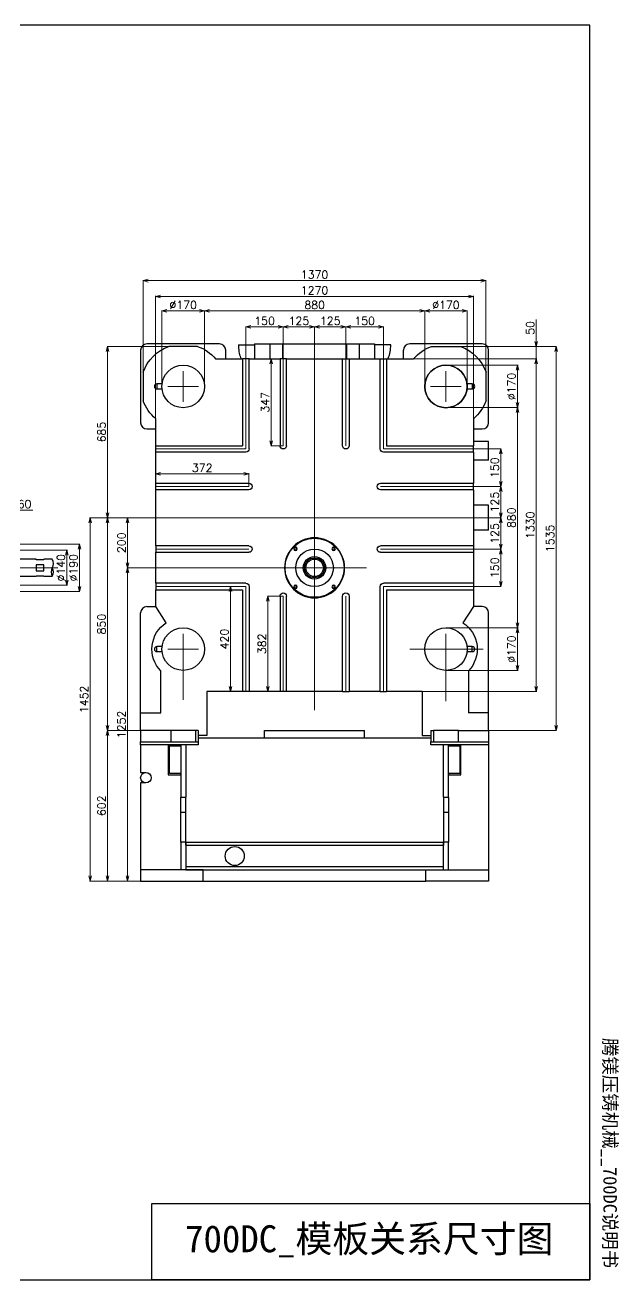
# Model space of a CAD drawing. Header units: millimetres. Extents: x 5879 to 7654, y 1659 to 2913.
# Drawn here: x 7061 to 7654, y 1659 to 2913 of the extents above; entities that cross this region are included whole.
import ezdxf
from ezdxf.lldxf.tags import DXFTag

# ---------------------------------------------------------------- set-up
doc = ezdxf.new("R2010")
doc.units = ezdxf.units.MM
doc.header["$MEASUREMENT"] = 0
doc.layers.add('cen', color=1, linetype='CENTER')
doc.layers.add('dim', color=3, linetype='Continuous')
doc.styles.add('mds', font='romand.shx', dxfattribs={"bigfont": 'chineset.shx'})
tags = doc.linetypes.add('CENTER', pattern=[2, 1.25, -0.25, 0.25, -0.25]).pattern_tags.tags
tags[10:11] = [DXFTag(74, 4), DXFTag(75, 0), DXFTag(340, '0'), DXFTag(46, 0.0), DXFTag(50, 0.0), DXFTag(44, 0.0), DXFTag(45, 0.0)]
tags[8:9] = [DXFTag(74, 4), DXFTag(75, 0), DXFTag(340, '0'), DXFTag(46, 0.0), DXFTag(50, 0.0), DXFTag(44, 0.0), DXFTag(45, 0.0)]
tags[6:7] = [DXFTag(74, 4), DXFTag(75, 0), DXFTag(340, '0'), DXFTag(46, 0.0), DXFTag(50, 0.0), DXFTag(44, 0.0), DXFTag(45, 0.0)]
tags[4:5] = [DXFTag(74, 4), DXFTag(75, 0), DXFTag(340, '0'), DXFTag(46, 0.0), DXFTag(50, 0.0), DXFTag(44, 0.0), DXFTag(45, 0.0)]
doc.dimstyles.new('MDS4-0000', dxfattribs={"dimtxt": 8, "dimasz": 5, "dimexe": 0.5, "dimexo": 0, "dimgap": 2, "dimtad": 1, "dimdec": 1, "dimlfac": 4, "dimzin": 9, "dimdsep": 46, "dimtxsty": 'mds', "dimblk": 'OPEN30', "dimcen": 0, "dimclrd": 3, "dimclre": 3, "dimclrt": 3, "dimazin": 2, "dimtfac": 0.75, "dimtdec": 1, "dimtmove": 0, "dimatfit": 3, "dimldrblk": 'OPEN30', "dimfxl": 1, "dimtolj": 1, "dimtzin": 0, "dimlwd": 9, "dimlwe": 9, "dimarcsym": 0})

# ---------------------------------------------------------------- blocks, each defined once
blk = doc.blocks.new('_Open30')
at = {"color": 0, "linetype": 'ByBlock', "lineweight": -2}
for p, q in [((-1, 0.27), (0, 0)), ((0, 0), (-1, -0.27)), ((0, 0), (-1, 0))]:
    blk.add_line(p, q, dxfattribs=at)
blk = doc.blocks.new('*D95')
at = {"layer": 'Defpoints', "color": 0}
for p in [(7281.5, 2352), (7266.2, 2247), (7278.3, 2247)]:
    blk.add_point(p, dxfattribs=at)
at = {"layer": 'dim', "color": 3, "lineweight": 9}
for p, q in [((7281.5, 2352), (7265.7, 2352)), ((7266.2, 2347), (7266.2, 2252)), ((7278.3, 2247), (7265.7, 2247))]:
    blk.add_line(p, q, dxfattribs=at)
at = {"layer": 'dim', "color": 3, "lineweight": 9, "xscale": 5, "yscale": 5, "zscale": 5}
for p, rotation in [((7266.2, 2352), 90), ((7266.2, 2247), 270)]:
    blk.add_blockref('_Open30', p, dxfattribs=dict(at, rotation=rotation))
at = {"layer": 'dim', "color": 3, "insert": (7260.2, 2299.5), "char_height": 8, "attachment_point": 5, "rotation": 90, "style": 'mds'}
blk.add_mtext('\\A1;420', dxfattribs=at)
blk = doc.blocks.new('*D94')
at = {"layer": 'Defpoints', "color": 0}
for p in [(7319, 2342.5), (7303.7, 2247), (7319, 2247)]:
    blk.add_point(p, dxfattribs=at)
at = {"layer": 'dim', "color": 3, "lineweight": 9}
for p, q in [((7319, 2342.5), (7303.2, 2342.5)), ((7303.7, 2337.5), (7303.7, 2252)), ((7319, 2247), (7303.2, 2247))]:
    blk.add_line(p, q, dxfattribs=at)
at = {"layer": 'dim', "color": 3, "lineweight": 9, "xscale": 5, "yscale": 5, "zscale": 5}
for p, rotation in [((7303.7, 2342.5), 90), ((7303.7, 2247), 270)]:
    blk.add_blockref('_Open30', p, dxfattribs=dict(at, rotation=rotation))
at = {"layer": 'dim', "color": 3, "insert": (7297.7, 2294.8), "char_height": 8, "attachment_point": 5, "rotation": 90, "style": 'mds'}
blk.add_mtext('\\A1;382', dxfattribs=at)
blk = doc.blocks.new('*D93')
at = {"layer": 'Defpoints', "color": 0}
for p in [(7284.5, 2464.7), (7191.5, 2452), (7284.5, 2452)]:
    blk.add_point(p, dxfattribs=at)
at = {"layer": 'dim', "color": 3, "lineweight": 9}
for p, q in [((7191.5, 2452), (7191.5, 2465.2)), ((7196.5, 2464.7), (7279.5, 2464.7)), ((7284.5, 2452), (7284.5, 2465.2))]:
    blk.add_line(p, q, dxfattribs=at)
at = {"layer": 'dim', "color": 3, "lineweight": 9, "xscale": 5, "yscale": 5, "zscale": 5, "rotation": 180}
blk.add_blockref('_Open30', (7191.5, 2464.7), dxfattribs=at)
at = {"layer": 'dim', "color": 3, "lineweight": 9, "xscale": 5, "yscale": 5, "zscale": 5}
blk.add_blockref('_Open30', (7284.5, 2464.7), dxfattribs=at)
at = {"layer": 'dim', "color": 3, "insert": (7238, 2470.7), "char_height": 8, "attachment_point": 5, "style": 'mds'}
blk.add_mtext('\\A1;372', dxfattribs=at)
blk = doc.blocks.new('*D92')
at = {"layer": 'Defpoints', "color": 0}
for p in [(7315.8, 2579.5), (7306.9, 2492.8), (7319, 2492.8)]:
    blk.add_point(p, dxfattribs=at)
at = {"layer": 'dim', "color": 3, "lineweight": 9}
for p, q in [((7315.8, 2579.5), (7306.4, 2579.5)), ((7306.9, 2574.5), (7306.9, 2497.8)), ((7319, 2492.8), (7306.4, 2492.8))]:
    blk.add_line(p, q, dxfattribs=at)
at = {"layer": 'dim', "color": 3, "lineweight": 9, "xscale": 5, "yscale": 5, "zscale": 5}
for p, rotation in [((7306.9, 2579.5), 90), ((7306.9, 2492.8), 270)]:
    blk.add_blockref('_Open30', p, dxfattribs=dict(at, rotation=rotation))
at = {"layer": 'dim', "color": 3, "insert": (7300.9, 2536.1), "char_height": 8, "attachment_point": 5, "rotation": 90, "style": 'mds'}
blk.add_mtext('\\A1;347', dxfattribs=at)
blk = doc.blocks.new('*D91')
at = {"layer": 'Defpoints', "color": 0}
for p in [(7178, 2420.8), (7126, 2057.8), (7176.5, 2057.8)]:
    blk.add_point(p, dxfattribs=at)
at = {"layer": 'dim', "color": 3, "lineweight": 9}
for p, q in [((7178, 2420.8), (7125.5, 2420.8)), ((7126, 2415.8), (7126, 2062.8)), ((7176.5, 2057.8), (7125.5, 2057.8))]:
    blk.add_line(p, q, dxfattribs=at)
at = {"layer": 'dim', "color": 3, "lineweight": 9, "xscale": 5, "yscale": 5, "zscale": 5}
for p, rotation in [((7126, 2420.8), 90), ((7126, 2057.8), 270)]:
    blk.add_blockref('_Open30', p, dxfattribs=dict(at, rotation=rotation))
at = {"layer": 'dim', "color": 3, "insert": (7120, 2239.3), "char_height": 8, "attachment_point": 5, "rotation": 90, "style": 'mds'}
blk.add_mtext('\\A1;1452', dxfattribs=at)
blk = doc.blocks.new('*D90')
at = {"layer": 'Defpoints', "color": 0}
for p in [(7176.5, 2208.3), (7143.5, 2057.8), (7176.5, 2057.8)]:
    blk.add_point(p, dxfattribs=at)
at = {"layer": 'dim', "color": 3, "lineweight": 9}
for p, q in [((7176.5, 2208.3), (7143, 2208.3)), ((7143.5, 2203.3), (7143.5, 2062.8)), ((7176.5, 2057.8), (7143, 2057.8))]:
    blk.add_line(p, q, dxfattribs=at)
at = {"layer": 'dim', "color": 3, "lineweight": 9, "xscale": 5, "yscale": 5, "zscale": 5}
for p, rotation in [((7143.5, 2208.3), 90), ((7143.5, 2057.8), 270)]:
    blk.add_blockref('_Open30', p, dxfattribs=dict(at, rotation=rotation))
at = {"layer": 'dim', "color": 3, "insert": (7137.5, 2133), "char_height": 8, "attachment_point": 5, "rotation": 90, "style": 'mds'}
blk.add_mtext('\\A1;602', dxfattribs=at)
blk = doc.blocks.new('*D89')
at = {"layer": 'Defpoints', "color": 0}
for p in [(7178, 2420.8), (7143.5, 2208.3), (7176.5, 2208.3)]:
    blk.add_point(p, dxfattribs=at)
at = {"layer": 'dim', "color": 3, "lineweight": 9}
for p, q in [((7178, 2420.8), (7143, 2420.8)), ((7143.5, 2415.8), (7143.5, 2213.3)), ((7176.5, 2208.3), (7143, 2208.3))]:
    blk.add_line(p, q, dxfattribs=at)
at = {"layer": 'dim', "color": 3, "lineweight": 9, "xscale": 5, "yscale": 5, "zscale": 5}
for p, rotation in [((7143.5, 2420.8), 90), ((7143.5, 2208.3), 270)]:
    blk.add_blockref('_Open30', p, dxfattribs=dict(at, rotation=rotation))
at = {"layer": 'dim', "color": 3, "insert": (7137.5, 2314.5), "char_height": 8, "attachment_point": 5, "rotation": 90, "style": 'mds'}
blk.add_mtext('\\A1;850', dxfattribs=at)
blk = doc.blocks.new('*D88')
at = {"layer": 'Defpoints', "color": 0}
for p in [(7143.5, 2592), (7204.7, 2592), (7178, 2420.8)]:
    blk.add_point(p, dxfattribs=at)
at = {"layer": 'dim', "color": 3, "lineweight": 9}
for p, q in [((7204.7, 2592), (7143, 2592)), ((7143.5, 2425.8), (7143.5, 2587)), ((7178, 2420.8), (7143, 2420.8))]:
    blk.add_line(p, q, dxfattribs=at)
at = {"layer": 'dim', "color": 3, "lineweight": 9, "xscale": 5, "yscale": 5, "zscale": 5}
for p, rotation in [((7143.5, 2592), 90), ((7143.5, 2420.8), 270)]:
    blk.add_blockref('_Open30', p, dxfattribs=dict(at, rotation=rotation))
at = {"layer": 'dim', "color": 3, "insert": (7137.5, 2506.4), "char_height": 8, "attachment_point": 5, "rotation": 90, "style": 'mds'}
blk.add_mtext('\\A1;685', dxfattribs=at)
blk = doc.blocks.new('*D87')
at = {"layer": 'Defpoints', "color": 0}
for p in [(7298.3, 2370.8), (7163.4, 2057.8), (7176.5, 2057.8)]:
    blk.add_point(p, dxfattribs=at)
at = {"layer": 'dim', "color": 3, "lineweight": 9}
for p, q in [((7298.3, 2370.8), (7162.9, 2370.8)), ((7163.4, 2365.8), (7163.4, 2062.8)), ((7176.5, 2057.8), (7162.9, 2057.8))]:
    blk.add_line(p, q, dxfattribs=at)
at = {"layer": 'dim', "color": 3, "lineweight": 9, "xscale": 5, "yscale": 5, "zscale": 5}
for p, rotation in [((7163.4, 2370.8), 90), ((7163.4, 2057.8), 270)]:
    blk.add_blockref('_Open30', p, dxfattribs=dict(at, rotation=rotation))
at = {"layer": 'dim', "color": 3, "insert": (7157.4, 2214.3), "char_height": 8, "attachment_point": 5, "rotation": 90, "style": 'mds'}
blk.add_mtext('\\A1;1252', dxfattribs=at)
blk = doc.blocks.new('*D86')
at = {"layer": 'Defpoints', "color": 0}
for p in [(7178, 2420.8), (7163.4, 2370.8), (7298.3, 2370.8)]:
    blk.add_point(p, dxfattribs=at)
at = {"layer": 'dim', "color": 3, "lineweight": 9}
for p, q in [((7178, 2420.8), (7162.9, 2420.8)), ((7163.4, 2415.8), (7163.4, 2375.8)), ((7298.3, 2370.8), (7162.9, 2370.8))]:
    blk.add_line(p, q, dxfattribs=at)
at = {"layer": 'dim', "color": 3, "lineweight": 9, "xscale": 5, "yscale": 5, "zscale": 5}
for p, rotation in [((7163.4, 2420.8), 90), ((7163.4, 2370.8), 270)]:
    blk.add_blockref('_Open30', p, dxfattribs=dict(at, rotation=rotation))
at = {"layer": 'dim', "color": 3, "insert": (7157.4, 2395.8), "char_height": 8, "attachment_point": 5, "rotation": 90, "style": 'mds'}
blk.add_mtext('\\A1;200', dxfattribs=at)
blk = doc.blocks.new('*D85')
at = {"layer": 'Defpoints', "color": 0}
for p in [(7495.9, 2592), (7571.7, 2592), (7449.1, 2579.5)]:
    blk.add_point(p, dxfattribs=at)
at = {"layer": 'dim', "color": 3, "lineweight": 9}
for p, q in [((7571.7, 2597), (7571.7, 2619)), ((7495.9, 2592), (7572.2, 2592)), ((7571.7, 2579.5), (7571.7, 2592)), ((7449.1, 2579.5), (7572.2, 2579.5)), ((7571.7, 2574.5), (7571.7, 2569.5))]:
    blk.add_line(p, q, dxfattribs=at)
at = {"layer": 'dim', "color": 3, "lineweight": 9, "xscale": 5, "yscale": 5, "zscale": 5}
for p, rotation in [((7571.7, 2592), 270), ((7571.7, 2579.5), 90)]:
    blk.add_blockref('_Open30', p, dxfattribs=dict(at, rotation=rotation))
at = {"layer": 'dim', "color": 3, "insert": (7565.7, 2610.5), "char_height": 8, "attachment_point": 5, "rotation": 90, "style": 'mds'}
blk.add_mtext('\\A1;50', dxfattribs=at)
blk = doc.blocks.new('*D84')
at = {"layer": 'Defpoints', "color": 0}
for p in [(7495.9, 2592), (7524, 2208.3), (7591.5, 2208.3)]:
    blk.add_point(p, dxfattribs=at)
at = {"layer": 'dim', "color": 3, "lineweight": 9}
for p, q in [((7495.9, 2592), (7592, 2592)), ((7591.5, 2587), (7591.5, 2213.3)), ((7524, 2208.3), (7592, 2208.3))]:
    blk.add_line(p, q, dxfattribs=at)
at = {"layer": 'dim', "color": 3, "lineweight": 9, "xscale": 5, "yscale": 5, "zscale": 5}
for p, rotation in [((7591.5, 2592), 90), ((7591.5, 2208.3), 270)]:
    blk.add_blockref('_Open30', p, dxfattribs=dict(at, rotation=rotation))
at = {"layer": 'dim', "color": 3, "insert": (7585.5, 2400.1), "char_height": 8, "attachment_point": 5, "rotation": 90, "style": 'mds'}
blk.add_mtext('\\A1;1535', dxfattribs=at)
blk = doc.blocks.new('*D83')
at = {"layer": 'Defpoints', "color": 0}
for p in [(7449.1, 2579.5), (7457.8, 2247), (7571.7, 2247)]:
    blk.add_point(p, dxfattribs=at)
at = {"layer": 'dim', "color": 3, "lineweight": 9}
for p, q in [((7449.1, 2579.5), (7572.2, 2579.5)), ((7571.7, 2574.5), (7571.7, 2252)), ((7457.8, 2247), (7572.2, 2247))]:
    blk.add_line(p, q, dxfattribs=at)
at = {"layer": 'dim', "color": 3, "lineweight": 9, "xscale": 5, "yscale": 5, "zscale": 5}
for p, rotation in [((7571.7, 2579.5), 90), ((7571.7, 2247), 270)]:
    blk.add_blockref('_Open30', p, dxfattribs=dict(at, rotation=rotation))
at = {"layer": 'dim', "color": 3, "insert": (7565.7, 2413.3), "char_height": 8, "attachment_point": 5, "rotation": 90, "style": 'mds'}
blk.add_mtext('\\A1;1330', dxfattribs=at)
blk = doc.blocks.new('*D81')
at = {"layer": 'Defpoints', "color": 0}
for p in [(7522.5, 2420.8), (7509, 2389.5), (7536.3, 2389.5)]:
    blk.add_point(p, dxfattribs=at)
at = {"layer": 'dim', "color": 3, "lineweight": 9}
for p, q in [((7522.5, 2420.8), (7536.8, 2420.8)), ((7536.3, 2415.8), (7536.3, 2394.5)), ((7509, 2389.5), (7536.8, 2389.5))]:
    blk.add_line(p, q, dxfattribs=at)
at = {"layer": 'dim', "color": 3, "lineweight": 9, "xscale": 5, "yscale": 5, "zscale": 5}
for p, rotation in [((7536.3, 2420.8), 90), ((7536.3, 2389.5), 270)]:
    blk.add_blockref('_Open30', p, dxfattribs=dict(at, rotation=rotation))
at = {"layer": 'dim', "color": 3, "insert": (7530.3, 2405.1), "char_height": 8, "attachment_point": 5, "rotation": 90, "style": 'mds'}
blk.add_mtext('\\A1;125', dxfattribs=at)
blk = doc.blocks.new('*D82')
at = {"layer": 'Defpoints', "color": 0}
for p in [(7509, 2389.5), (7509, 2352), (7536.3, 2352)]:
    blk.add_point(p, dxfattribs=at)
at = {"layer": 'dim', "color": 3, "lineweight": 9}
for p, q in [((7509, 2389.5), (7536.8, 2389.5)), ((7536.3, 2384.5), (7536.3, 2357)), ((7509, 2352), (7536.8, 2352))]:
    blk.add_line(p, q, dxfattribs=at)
at = {"layer": 'dim', "color": 3, "lineweight": 9, "xscale": 5, "yscale": 5, "zscale": 5}
for p, rotation in [((7536.3, 2389.5), 90), ((7536.3, 2352), 270)]:
    blk.add_blockref('_Open30', p, dxfattribs=dict(at, rotation=rotation))
at = {"layer": 'dim', "color": 3, "insert": (7530.3, 2370.8), "char_height": 8, "attachment_point": 5, "rotation": 90, "style": 'mds'}
blk.add_mtext('\\A1;150', dxfattribs=at)
blk = doc.blocks.new('*D80')
at = {"layer": 'Defpoints', "color": 0}
for p in [(7481.5, 2573.3), (7553, 2573.3), (7481.5, 2530.8)]:
    blk.add_point(p, dxfattribs=at)
at = {"layer": 'dim', "color": 3, "lineweight": 9}
for p, q in [((7481.5, 2573.3), (7553.5, 2573.3)), ((7553, 2535.8), (7553, 2568.3)), ((7481.5, 2530.8), (7553.5, 2530.8))]:
    blk.add_line(p, q, dxfattribs=at)
at = {"layer": 'dim', "color": 3, "lineweight": 9, "xscale": 5, "yscale": 5, "zscale": 5}
for p, rotation in [((7553, 2573.3), 90), ((7553, 2530.8), 270)]:
    blk.add_blockref('_Open30', p, dxfattribs=dict(at, rotation=rotation))
at = {"layer": 'dim', "color": 3, "insert": (7547, 2552), "char_height": 8, "attachment_point": 5, "rotation": 90, "style": 'mds'}
blk.add_mtext('\\A1;%%c170', dxfattribs=at)
blk = doc.blocks.new('*D79')
at = {"layer": 'Defpoints', "color": 0}
for p in [(7481.5, 2310.8), (7481.5, 2268.3), (7553, 2268.3)]:
    blk.add_point(p, dxfattribs=at)
at = {"layer": 'dim', "color": 3, "lineweight": 9}
for p, q in [((7481.5, 2310.8), (7553.5, 2310.8)), ((7553, 2305.8), (7553, 2273.3)), ((7481.5, 2268.3), (7553.5, 2268.3))]:
    blk.add_line(p, q, dxfattribs=at)
at = {"layer": 'dim', "color": 3, "lineweight": 9, "xscale": 5, "yscale": 5, "zscale": 5}
for p, rotation in [((7553, 2310.8), 90), ((7553, 2268.3), 270)]:
    blk.add_blockref('_Open30', p, dxfattribs=dict(at, rotation=rotation))
at = {"layer": 'dim', "color": 3, "insert": (7547, 2289.5), "char_height": 8, "attachment_point": 5, "rotation": 90, "style": 'mds'}
blk.add_mtext('\\A1;%%c170', dxfattribs=at)
blk = doc.blocks.new('*D78')
at = {"layer": 'Defpoints', "color": 0}
for p in [(7481.5, 2530.8), (7481.5, 2310.8), (7553, 2310.8)]:
    blk.add_point(p, dxfattribs=at)
at = {"layer": 'dim', "color": 3, "lineweight": 9}
for p, q in [((7481.5, 2530.8), (7553.5, 2530.8)), ((7553, 2525.8), (7553, 2315.8)), ((7481.5, 2310.8), (7553.5, 2310.8))]:
    blk.add_line(p, q, dxfattribs=at)
at = {"layer": 'dim', "color": 3, "lineweight": 9, "xscale": 5, "yscale": 5, "zscale": 5}
for p, rotation in [((7553, 2530.8), 90), ((7553, 2310.8), 270)]:
    blk.add_blockref('_Open30', p, dxfattribs=dict(at, rotation=rotation))
at = {"layer": 'dim', "color": 3, "insert": (7547, 2420.8), "char_height": 8, "attachment_point": 5, "rotation": 90, "style": 'mds'}
blk.add_mtext('\\A1;880', dxfattribs=at)
blk = doc.blocks.new('*D77')
at = {"layer": 'Defpoints', "color": 0}
for p in [(7509, 2489.5), (7536.3, 2489.5), (7509, 2452)]:
    blk.add_point(p, dxfattribs=at)
at = {"layer": 'dim', "color": 3, "lineweight": 9}
for p, q in [((7509, 2489.5), (7536.8, 2489.5)), ((7536.3, 2457), (7536.3, 2484.5)), ((7509, 2452), (7536.8, 2452))]:
    blk.add_line(p, q, dxfattribs=at)
at = {"layer": 'dim', "color": 3, "lineweight": 9, "xscale": 5, "yscale": 5, "zscale": 5}
for p, rotation in [((7536.3, 2489.5), 90), ((7536.3, 2452), 270)]:
    blk.add_blockref('_Open30', p, dxfattribs=dict(at, rotation=rotation))
at = {"layer": 'dim', "color": 3, "insert": (7530.3, 2470.8), "char_height": 8, "attachment_point": 5, "rotation": 90, "style": 'mds'}
blk.add_mtext('\\A1;150', dxfattribs=at)
blk = doc.blocks.new('*D76')
at = {"layer": 'Defpoints', "color": 0}
for p in [(7509, 2452), (7536.3, 2452), (7522.5, 2420.8)]:
    blk.add_point(p, dxfattribs=at)
at = {"layer": 'dim', "color": 3, "lineweight": 9}
for p, q in [((7509, 2452), (7536.8, 2452)), ((7536.3, 2425.8), (7536.3, 2447)), ((7522.5, 2420.8), (7536.8, 2420.8))]:
    blk.add_line(p, q, dxfattribs=at)
at = {"layer": 'dim', "color": 3, "lineweight": 9, "xscale": 5, "yscale": 5, "zscale": 5}
for p, rotation in [((7536.3, 2452), 90), ((7536.3, 2420.8), 270)]:
    blk.add_blockref('_Open30', p, dxfattribs=dict(at, rotation=rotation))
at = {"layer": 'dim', "color": 3, "insert": (7530.3, 2436.4), "char_height": 8, "attachment_point": 5, "rotation": 90, "style": 'mds'}
blk.add_mtext('\\A1;125', dxfattribs=at)
blk = doc.blocks.new('*D75')
at = {"layer": 'Defpoints', "color": 0}
for p in [(7179, 2657.7), (7179, 2566.4), (7521.5, 2566.4)]:
    blk.add_point(p, dxfattribs=at)
at = {"layer": 'dim', "color": 3, "lineweight": 9}
for p, q in [((7179, 2566.4), (7179, 2658.2)), ((7516.5, 2657.7), (7184, 2657.7)), ((7521.5, 2566.4), (7521.5, 2658.2))]:
    blk.add_line(p, q, dxfattribs=at)
at = {"layer": 'dim', "color": 3, "lineweight": 9, "xscale": 5, "yscale": 5, "zscale": 5, "rotation": 180}
blk.add_blockref('_Open30', (7179, 2657.7), dxfattribs=at)
at = {"layer": 'dim', "color": 3, "lineweight": 9, "xscale": 5, "yscale": 5, "zscale": 5}
blk.add_blockref('_Open30', (7521.5, 2657.7), dxfattribs=at)
at = {"layer": 'dim', "color": 3, "insert": (7350.3, 2663.7), "char_height": 8, "attachment_point": 5, "style": 'mds'}
blk.add_mtext('\\A1;1370', dxfattribs=at)
blk = doc.blocks.new('*D74')
at = {"layer": 'Defpoints', "color": 0}
for p in [(7509, 2642), (7191.5, 2519.6), (7509, 2519.6)]:
    blk.add_point(p, dxfattribs=at)
at = {"layer": 'dim', "color": 3, "lineweight": 9}
for p, q in [((7191.5, 2519.6), (7191.5, 2642.5)), ((7196.5, 2642), (7504, 2642)), ((7509, 2519.6), (7509, 2642.5))]:
    blk.add_line(p, q, dxfattribs=at)
at = {"layer": 'dim', "color": 3, "lineweight": 9, "xscale": 5, "yscale": 5, "zscale": 5, "rotation": 180}
blk.add_blockref('_Open30', (7191.5, 2642), dxfattribs=at)
at = {"layer": 'dim', "color": 3, "lineweight": 9, "xscale": 5, "yscale": 5, "zscale": 5}
blk.add_blockref('_Open30', (7509, 2642), dxfattribs=at)
at = {"layer": 'dim', "color": 3, "insert": (7350.3, 2648), "char_height": 8, "attachment_point": 5, "style": 'mds'}
blk.add_mtext('\\A1;1270', dxfattribs=at)
blk = doc.blocks.new('*D73')
at = {"layer": 'Defpoints', "color": 0}
for p in [(7197.8, 2627.4), (7197.8, 2552), (7240.3, 2552)]:
    blk.add_point(p, dxfattribs=at)
at = {"layer": 'dim', "color": 3, "lineweight": 9}
for p, q in [((7197.8, 2552), (7197.8, 2627.9)), ((7235.3, 2627.4), (7202.8, 2627.4)), ((7240.3, 2552), (7240.3, 2627.9))]:
    blk.add_line(p, q, dxfattribs=at)
at = {"layer": 'dim', "color": 3, "lineweight": 9, "xscale": 5, "yscale": 5, "zscale": 5, "rotation": 180}
blk.add_blockref('_Open30', (7197.8, 2627.4), dxfattribs=at)
at = {"layer": 'dim', "color": 3, "lineweight": 9, "xscale": 5, "yscale": 5, "zscale": 5}
blk.add_blockref('_Open30', (7240.3, 2627.4), dxfattribs=at)
at = {"layer": 'dim', "color": 3, "insert": (7219, 2633.4), "char_height": 8, "attachment_point": 5, "style": 'mds'}
blk.add_mtext('\\A1;%%c170', dxfattribs=at)
blk = doc.blocks.new('*D72')
at = {"layer": 'Defpoints', "color": 0}
for p in [(7502.8, 2627.4), (7460.3, 2552), (7502.8, 2552)]:
    blk.add_point(p, dxfattribs=at)
at = {"layer": 'dim', "color": 3, "lineweight": 9}
for p, q in [((7460.3, 2552), (7460.3, 2627.9)), ((7465.3, 2627.4), (7497.8, 2627.4)), ((7502.8, 2552), (7502.8, 2627.9))]:
    blk.add_line(p, q, dxfattribs=at)
at = {"layer": 'dim', "color": 3, "lineweight": 9, "xscale": 5, "yscale": 5, "zscale": 5, "rotation": 180}
blk.add_blockref('_Open30', (7460.3, 2627.4), dxfattribs=at)
at = {"layer": 'dim', "color": 3, "lineweight": 9, "xscale": 5, "yscale": 5, "zscale": 5}
blk.add_blockref('_Open30', (7502.8, 2627.4), dxfattribs=at)
at = {"layer": 'dim', "color": 3, "insert": (7481.5, 2633.4), "char_height": 8, "attachment_point": 5, "style": 'mds'}
blk.add_mtext('\\A1;%%c170', dxfattribs=at)
blk = doc.blocks.new('*D71')
at = {"layer": 'Defpoints', "color": 0}
for p in [(7240.3, 2627.4), (7240.3, 2552), (7460.3, 2552)]:
    blk.add_point(p, dxfattribs=at)
at = {"layer": 'dim', "color": 3, "lineweight": 9}
for p, q in [((7240.3, 2552), (7240.3, 2627.9)), ((7455.3, 2627.4), (7245.3, 2627.4)), ((7460.3, 2552), (7460.3, 2627.9))]:
    blk.add_line(p, q, dxfattribs=at)
at = {"layer": 'dim', "color": 3, "lineweight": 9, "xscale": 5, "yscale": 5, "zscale": 5, "rotation": 180}
blk.add_blockref('_Open30', (7240.3, 2627.4), dxfattribs=at)
at = {"layer": 'dim', "color": 3, "lineweight": 9, "xscale": 5, "yscale": 5, "zscale": 5}
blk.add_blockref('_Open30', (7460.3, 2627.4), dxfattribs=at)
at = {"layer": 'dim', "color": 3, "insert": (7350.3, 2633.4), "char_height": 8, "attachment_point": 5, "style": 'mds'}
blk.add_mtext('\\A1;880', dxfattribs=at)
blk = doc.blocks.new('*D69')
at = {"layer": 'Defpoints', "color": 0}
for p in [(7381.5, 2611.5), (7350.3, 2593), (7381.5, 2579.5)]:
    blk.add_point(p, dxfattribs=at)
at = {"layer": 'dim', "color": 3, "lineweight": 9}
for p, q in [((7350.3, 2593), (7350.3, 2612)), ((7355.3, 2611.5), (7376.5, 2611.5)), ((7381.5, 2579.5), (7381.5, 2612))]:
    blk.add_line(p, q, dxfattribs=at)
at = {"layer": 'dim', "color": 3, "lineweight": 9, "xscale": 5, "yscale": 5, "zscale": 5, "rotation": 180}
blk.add_blockref('_Open30', (7350.3, 2611.5), dxfattribs=at)
at = {"layer": 'dim', "color": 3, "lineweight": 9, "xscale": 5, "yscale": 5, "zscale": 5}
blk.add_blockref('_Open30', (7381.5, 2611.5), dxfattribs=at)
at = {"layer": 'dim', "color": 3, "insert": (7365.9, 2617.5), "char_height": 8, "attachment_point": 5, "style": 'mds'}
blk.add_mtext('\\A1;125', dxfattribs=at)
blk = doc.blocks.new('*D70')
at = {"layer": 'Defpoints', "color": 0}
for p in [(7419, 2611.5), (7381.5, 2579.5), (7419, 2579.5)]:
    blk.add_point(p, dxfattribs=at)
at = {"layer": 'dim', "color": 3, "lineweight": 9}
for p, q in [((7381.5, 2579.5), (7381.5, 2612)), ((7386.5, 2611.5), (7414, 2611.5)), ((7419, 2579.5), (7419, 2612))]:
    blk.add_line(p, q, dxfattribs=at)
at = {"layer": 'dim', "color": 3, "lineweight": 9, "xscale": 5, "yscale": 5, "zscale": 5, "rotation": 180}
blk.add_blockref('_Open30', (7381.5, 2611.5), dxfattribs=at)
at = {"layer": 'dim', "color": 3, "lineweight": 9, "xscale": 5, "yscale": 5, "zscale": 5}
blk.add_blockref('_Open30', (7419, 2611.5), dxfattribs=at)
at = {"layer": 'dim', "color": 3, "insert": (7400.3, 2617.5), "char_height": 8, "attachment_point": 5, "style": 'mds'}
blk.add_mtext('\\A1;150', dxfattribs=at)
blk = doc.blocks.new('*D68')
at = {"layer": 'Defpoints', "color": 0}
for p in [(7281.5, 2611.5), (7281.5, 2579.5), (7319, 2579.5)]:
    blk.add_point(p, dxfattribs=at)
at = {"layer": 'dim', "color": 3, "lineweight": 9}
for p, q in [((7281.5, 2579.5), (7281.5, 2612)), ((7314, 2611.5), (7286.5, 2611.5)), ((7319, 2579.5), (7319, 2612))]:
    blk.add_line(p, q, dxfattribs=at)
at = {"layer": 'dim', "color": 3, "lineweight": 9, "xscale": 5, "yscale": 5, "zscale": 5, "rotation": 180}
blk.add_blockref('_Open30', (7281.5, 2611.5), dxfattribs=at)
at = {"layer": 'dim', "color": 3, "lineweight": 9, "xscale": 5, "yscale": 5, "zscale": 5}
blk.add_blockref('_Open30', (7319, 2611.5), dxfattribs=at)
at = {"layer": 'dim', "color": 3, "insert": (7300.3, 2617.5), "char_height": 8, "attachment_point": 5, "style": 'mds'}
blk.add_mtext('\\A1;150', dxfattribs=at)
blk = doc.blocks.new('*D67')
at = {"layer": 'Defpoints', "color": 0}
for p in [(7319, 2611.5), (7350.3, 2593), (7319, 2579.5)]:
    blk.add_point(p, dxfattribs=at)
at = {"layer": 'dim', "color": 3, "lineweight": 9}
for p, q in [((7319, 2579.5), (7319, 2612)), ((7345.3, 2611.5), (7324, 2611.5)), ((7350.3, 2593), (7350.3, 2612))]:
    blk.add_line(p, q, dxfattribs=at)
at = {"layer": 'dim', "color": 3, "lineweight": 9, "xscale": 5, "yscale": 5, "zscale": 5, "rotation": 180}
blk.add_blockref('_Open30', (7319, 2611.5), dxfattribs=at)
at = {"layer": 'dim', "color": 3, "lineweight": 9, "xscale": 5, "yscale": 5, "zscale": 5}
blk.add_blockref('_Open30', (7350.3, 2611.5), dxfattribs=at)
at = {"layer": 'dim', "color": 3, "insert": (7334.6, 2617.5), "char_height": 8, "attachment_point": 5, "style": 'mds'}
blk.add_mtext('\\A1;125', dxfattribs=at)
blk = doc.blocks.new('*D57')
at = {"layer": 'Defpoints', "color": 0}
for p in [(7047.2, 2428.4), (7032.2, 2380.4), (7047.2, 2379.8)]:
    blk.add_point(p, dxfattribs=at)
at = {"layer": 'dim', "color": 3, "lineweight": 9}
for p, q in [((7032.2, 2380.4), (7032.2, 2428.9)), ((7037.2, 2428.4), (7042.2, 2428.4)), ((7047.2, 2379.8), (7047.2, 2428.9)), ((7047.2, 2428.4), (7068.8, 2428.4))]:
    blk.add_line(p, q, dxfattribs=at)
at = {"layer": 'dim', "color": 3, "lineweight": 9, "xscale": 5, "yscale": 5, "zscale": 5, "rotation": 180}
blk.add_blockref('_Open30', (7032.2, 2428.4), dxfattribs=at)
at = {"layer": 'dim', "color": 3, "lineweight": 9, "xscale": 5, "yscale": 5, "zscale": 5}
blk.add_blockref('_Open30', (7047.2, 2428.4), dxfattribs=at)
at = {"layer": 'dim', "color": 3, "insert": (7060.5, 2434.4), "char_height": 8, "attachment_point": 5, "style": 'mds'}
blk.add_mtext('\\A1;60', dxfattribs=at)
blk = doc.blocks.new('*D55')
at = {"layer": 'Defpoints', "color": 0}
for p in [(6959.5, 2394.5), (6959.5, 2347), (7115.4, 2347)]:
    blk.add_point(p, dxfattribs=at)
at = {"layer": 'dim', "color": 3, "lineweight": 9}
for p, q in [((6959.5, 2394.5), (7115.9, 2394.5)), ((7115.4, 2389.5), (7115.4, 2352)), ((6959.5, 2347), (7115.9, 2347))]:
    blk.add_line(p, q, dxfattribs=at)
at = {"layer": 'dim', "color": 3, "lineweight": 9, "xscale": 5, "yscale": 5, "zscale": 5}
for p, rotation in [((7115.4, 2394.5), 90), ((7115.4, 2347), 270)]:
    blk.add_blockref('_Open30', p, dxfattribs=dict(at, rotation=rotation))
at = {"layer": 'dim', "color": 3, "insert": (7109.4, 2370.8), "char_height": 8, "attachment_point": 5, "rotation": 90, "style": 'mds'}
blk.add_mtext('\\A1;%%c190', dxfattribs=at)
blk = doc.blocks.new('*D54')
at = {"layer": 'Defpoints', "color": 0}
for p in [(6973.2, 2388.3), (6973.5, 2353.3), (7102.9, 2353.3)]:
    blk.add_point(p, dxfattribs=at)
at = {"layer": 'dim', "color": 3, "lineweight": 9}
for p, q in [((6973.2, 2388.3), (7103.4, 2388.3)), ((7102.9, 2383.3), (7102.9, 2358.3)), ((6973.5, 2353.3), (7103.4, 2353.3))]:
    blk.add_line(p, q, dxfattribs=at)
at = {"layer": 'dim', "color": 3, "lineweight": 9, "xscale": 5, "yscale": 5, "zscale": 5}
for p, rotation in [((7102.9, 2388.3), 90), ((7102.9, 2353.3), 270)]:
    blk.add_blockref('_Open30', p, dxfattribs=dict(at, rotation=rotation))
at = {"layer": 'dim', "color": 3, "insert": (7096.9, 2370.8), "char_height": 8, "attachment_point": 5, "rotation": 90, "style": 'mds'}
blk.add_mtext('\\A1;%%c140', dxfattribs=at)

msp = doc.modelspace()

# ---------------------------------------------------------------- linework, layer by layer
for p, q in [((7625.13, 2913.074), (5903.247, 2913.074)), ((7625.13, 1659.194), (7625.13, 2913.074)), ((7176.52, 2588.263), (7176.52, 2515.763)), ((7255.27, 2594.513), (7182.77, 2594.513)), ((7233.381, 2592.013), (7204.658, 2592.013)), ((7261.52, 2579.513), (7261.52, 2588.263)), ((7274.145, 2593.63), (7290.27, 2593.63)), ((7290.27, 2594.513), (7290.27, 2579.513)), ((7290.27, 2594.513), (7305.895, 2594.513)), ((7305.895, 2579.513), (7305.895, 2594.513)), ((7305.895, 2594.513), (7318.395, 2594.513)), ((7318.395, 2594.513), (7382.145, 2594.513)), ((7318.395, 2579.513), (7318.395, 2594.513)), ((7382.145, 2594.513), (7382.145, 2579.513)), ((7382.145, 2594.513), (7394.645, 2594.513)), ((7394.645, 2594.513), (7394.645, 2579.513)), ((7394.645, 2594.513), (7410.27, 2594.513)), ((7410.27, 2594.513), (7410.27, 2579.513)), ((7426.395, 2593.63), (7410.273, 2593.63)), ((7439.02, 2579.513), (7439.02, 2588.263)), ((7517.77, 2594.513), (7445.27, 2594.513)), ((7467.158, 2592.013), (7495.881, 2592.013)), ((7524.02, 2515.763), (7524.02, 2588.263)), ((7251.423, 2579.513), (7278.27, 2579.513)), ((7278.27, 2579.513), (7278.27, 2492.763)), ((7284.77, 2579.513), (7278.27, 2579.513)), ((7284.77, 2489.513), (7284.77, 2579.513)), ((7284.77, 2579.513), (7315.77, 2579.513)), ((7315.77, 2579.513), (7315.77, 2492.763)), ((7318.395, 2579.513), (7315.77, 2579.513)), ((7322.27, 2579.513), (7318.395, 2579.513)), ((7322.27, 2579.513), (7378.27, 2579.513)), ((7322.27, 2492.763), (7322.27, 2579.513)), ((7378.27, 2492.763), (7378.27, 2579.513)), ((7378.27, 2579.513), (7382.145, 2579.513)), ((7382.145, 2579.513), (7384.77, 2579.513)), ((7384.77, 2579.513), (7384.77, 2492.763)), ((7384.77, 2579.513), (7415.77, 2579.513)), ((7415.77, 2489.513), (7415.77, 2579.513)), ((7415.77, 2579.513), (7422.27, 2579.513)), ((7422.27, 2579.513), (7449.116, 2579.513)), ((7422.27, 2579.513), (7422.27, 2492.763)), ((7179.02, 2566.375), (7179.02, 2537.652)), ((7521.52, 2537.652), (7521.52, 2566.375)), ((7197.917, 2554.513), (7192.77, 2554.513)), ((7192.77, 2554.513), (7192.77, 2549.513)), ((7192.77, 2549.513), (7197.917, 2549.513)), ((7507.77, 2554.513), (7502.622, 2554.513)), ((7502.622, 2549.513), (7507.77, 2549.513)), ((7507.77, 2554.513), (7507.77, 2549.513)), ((7182.77, 2509.513), (7191.52, 2509.513)), ((7191.52, 2492.763), (7191.52, 2519.61)), ((7509.02, 2519.61), (7509.02, 2492.763)), ((7509.02, 2509.513), (7517.77, 2509.513)), ((7524.02, 2497.013), (7509.02, 2497.013)), ((7524.02, 2478.263), (7524.02, 2497.013)), ((7191.52, 2492.763), (7278.27, 2492.763)), ((7191.52, 2486.264), (7191.52, 2492.763)), ((7281.52, 2486.263), (7191.52, 2486.263)), ((7191.52, 2455.263), (7191.52, 2486.263)), ((7509.02, 2486.263), (7419.02, 2486.263)), ((7422.27, 2492.763), (7509.02, 2492.763)), ((7509.02, 2486.264), (7509.02, 2492.763)), ((7509.02, 2486.263), (7509.02, 2455.263)), ((7524.02, 2478.263), (7509.02, 2478.263)), ((7191.52, 2455.263), (7284.52, 2455.263)), ((7191.52, 2448.764), (7191.52, 2455.263)), ((7284.52, 2448.763), (7191.52, 2448.763)), ((7191.52, 2392.763), (7191.52, 2448.763)), ((7416.02, 2455.263), (7509.02, 2455.263)), ((7509.02, 2448.763), (7416.02, 2448.763)), ((7509.02, 2448.764), (7509.02, 2455.263)), ((7509.02, 2448.763), (7509.02, 2392.763)), ((7524.02, 2433.263), (7509.02, 2433.263)), ((7524.02, 2408.263), (7524.02, 2433.263)), ((7524.02, 2408.263), (7509.02, 2408.263)), ((7284.52, 2392.763), (7191.52, 2392.763)), ((7191.52, 2392.763), (7191.52, 2386.264)), ((7191.52, 2386.263), (7284.52, 2386.263)), ((7191.52, 2355.263), (7191.52, 2386.263)), ((7509.02, 2392.763), (7416.02, 2392.763)), ((7416.02, 2386.263), (7509.02, 2386.263)), ((7509.02, 2392.763), (7509.02, 2386.264)), ((7509.02, 2386.263), (7509.02, 2355.263)), ((7072.232, 2379.263), (7047.232, 2379.263)), ((7072.232, 2378.763), (7072.232, 2379.263)), ((7079.732, 2378.763), (7072.232, 2378.763)), ((7072.232, 2373.636), (7072.232, 2367.891)), ((7079.732, 2373.636), (7072.232, 2373.636)), ((7088.146, 2379.263), (7079.732, 2379.263)), ((7079.732, 2378.763), (7079.732, 2379.263)), ((7079.732, 2367.891), (7079.732, 2373.636)), ((7047.232, 2362.263), (7072.232, 2362.263)), ((7072.232, 2367.891), (7079.732, 2367.891)), ((7072.232, 2362.263), (7072.232, 2362.763)), ((7072.232, 2362.763), (7079.732, 2362.763)), ((7079.732, 2362.263), (7079.732, 2362.763)), ((7079.732, 2362.263), (7088.146, 2362.263)), ((7281.52, 2355.263), (7191.52, 2355.263)), ((7191.52, 2355.263), (7191.52, 2348.764)), ((7191.52, 2332.013), (7191.52, 2348.763)), ((7191.52, 2348.763), (7278.27, 2348.763)), ((7278.27, 2348.763), (7278.27, 2247.013)), ((7284.77, 2352.013), (7284.77, 2247.013)), ((7415.77, 2247.013), (7415.77, 2352.013)), ((7509.02, 2355.263), (7419.02, 2355.263)), ((7422.27, 2348.763), (7422.27, 2247.013)), ((7422.27, 2348.763), (7509.02, 2348.763)), ((7509.02, 2355.263), (7509.02, 2348.764)), ((7509.02, 2348.763), (7509.02, 2332.013)), ((7315.77, 2342.513), (7315.77, 2247.013)), ((7322.27, 2247.013), (7322.27, 2342.513)), ((7378.27, 2247.013), (7378.27, 2342.513)), ((7384.77, 2342.513), (7384.77, 2247.013)), ((7176.52, 2225.763), (7176.52, 2325.763)), ((7182.77, 2332.013), (7191.52, 2332.013)), ((7202.043, 2315.75), (7191.52, 2332.013)), ((7509.02, 2332.013), (7498.496, 2315.75)), ((7517.77, 2332.013), (7509.02, 2332.013)), ((7524.02, 2225.763), (7524.02, 2325.763)), ((7197.917, 2292.013), (7192.77, 2292.013)), ((7192.77, 2287.013), (7192.77, 2292.013)), ((7192.77, 2287.013), (7197.917, 2287.013)), ((7507.77, 2292.013), (7502.622, 2292.013)), ((7502.622, 2287.013), (7507.77, 2287.013)), ((7507.77, 2287.013), (7507.77, 2292.013)), ((7196.52, 2225.763), (7196.52, 2267.827)), ((7504.02, 2267.827), (7504.02, 2225.763)), ((7278.27, 2247.013), (7242.77, 2247.013)), ((7242.77, 2247.013), (7242.77, 2203.263)), ((7284.77, 2247.013), (7278.27, 2247.013)), ((7315.77, 2247.013), (7284.77, 2247.013)), ((7322.27, 2247.013), (7315.77, 2247.013)), ((7378.27, 2247.013), (7322.27, 2247.013)), ((7378.27, 2247.013), (7384.77, 2247.013)), ((7415.77, 2247.013), (7384.77, 2247.013)), ((7415.77, 2247.013), (7422.27, 2247.013)), ((7457.77, 2247.013), (7422.27, 2247.013)), ((7457.77, 2247.013), (7457.77, 2203.263)), ((7176.52, 2208.263), (7176.52, 2225.763)), ((7176.52, 2225.763), (7196.52, 2225.763)), ((7524.02, 2225.763), (7504.02, 2225.763)), ((7524.02, 2208.263), (7524.02, 2225.763)), ((7206.519, 2208.263), (7176.52, 2208.263)), ((7176.52, 2208.263), (7176.52, 2197.013)), ((7206.519, 2208.263), (7176.52, 2208.263)), ((7231.52, 2208.263), (7206.52, 2208.263)), ((7206.52, 2208.263), (7206.52, 2197.013)), ((7234.02, 2208.263), (7231.519, 2208.263)), ((7234.02, 2208.263), (7231.519, 2208.263)), ((7231.52, 2197.013), (7231.52, 2208.263)), ((7234.02, 2208.263), (7234.02, 2197.013)), ((7234.02, 2208.263), (7234.02, 2203.263)), ((7300.27, 2200.764), (7300.27, 2208.263)), ((7300.27, 2208.263), (7400.27, 2208.263)), ((7400.27, 2200.764), (7400.27, 2208.263)), ((7466.52, 2208.263), (7469.02, 2208.263)), ((7466.52, 2208.263), (7466.52, 2197.013)), ((7466.52, 2208.263), (7466.52, 2203.263)), ((7466.52, 2208.263), (7469.02, 2208.263)), ((7494.02, 2208.263), (7469.02, 2208.263)), ((7469.02, 2208.263), (7469.02, 2197.013)), ((7494.02, 2197.013), (7494.02, 2208.263)), ((7494.02, 2208.263), (7524.02, 2208.263)), ((7494.02, 2208.263), (7524.02, 2208.263)), ((7524.02, 2208.263), (7524.02, 2197.013)), ((7176.52, 2194.013), (7176.52, 2197.013)), ((7176.52, 2197.013), (7234.02, 2197.013)), ((7206.52, 2197.013), (7231.52, 2197.013)), ((7242.77, 2203.263), (7234.02, 2203.263)), ((7234.02, 2200.763), (7466.52, 2200.763)), ((7234.02, 2197.013), (7234.02, 2194.013)), ((7457.77, 2203.263), (7466.52, 2203.263)), ((7466.52, 2194.013), (7466.52, 2197.013)), ((7466.52, 2197.013), (7524.02, 2197.013)), ((7469.02, 2197.013), (7494.02, 2197.013)), ((7524.02, 2197.013), (7524.02, 2194.013)), ((7234.02, 2194.013), (7176.52, 2194.013)), ((7176.52, 2194.013), (7176.52, 2166.263)), ((7216.52, 2194.013), (7204.02, 2194.013)), ((7204.02, 2194.013), (7204.02, 2164.013)), ((7205.27, 2192.763), (7216.52, 2192.763)), ((7205.27, 2165.263), (7205.27, 2192.763)), ((7216.52, 2192.763), (7216.52, 2194.013)), ((7221.52, 2194.013), (7216.52, 2194.013)), ((7216.52, 2194.013), (7216.52, 2141.56)), ((7221.52, 2194.013), (7221.52, 2141.56)), ((7524.02, 2194.013), (7466.52, 2194.013)), ((7484.02, 2194.013), (7479.02, 2194.013)), ((7479.02, 2141.56), (7479.02, 2194.013)), ((7496.52, 2194.013), (7484.02, 2194.013)), ((7484.02, 2194.013), (7484.02, 2192.763)), ((7484.02, 2141.56), (7484.02, 2194.013)), ((7484.02, 2192.763), (7495.27, 2192.763)), ((7495.27, 2192.763), (7495.27, 2165.263)), ((7496.52, 2164.013), (7496.52, 2194.013)), ((7524.02, 2194.013), (7524.02, 2069.013)), ((7176.52, 2166.263), (7181.77, 2166.263)), ((7204.02, 2164.013), (7216.52, 2164.013)), ((7216.52, 2165.263), (7205.27, 2165.263)), ((7216.52, 2164.013), (7216.52, 2165.263)), ((7495.27, 2165.263), (7484.02, 2165.263)), ((7484.02, 2165.263), (7484.02, 2164.013)), ((7484.02, 2164.013), (7496.52, 2164.013)), ((7181.77, 2155.763), (7176.52, 2155.763)), ((7176.52, 2155.763), (7176.52, 2069.013)), ((7216.52, 2126.513), (7216.52, 2141.56)), ((7216.52, 2141.56), (7221.52, 2141.56)), ((7221.52, 2126.513), (7221.52, 2141.56)), ((7479.02, 2141.56), (7484.02, 2141.56)), ((7479.02, 2141.56), (7479.02, 2126.513)), ((7484.02, 2141.56), (7484.02, 2126.513)), ((7216.52, 2126.513), (7221.52, 2126.513)), ((7216.52, 2096.513), (7216.52, 2126.513)), ((7221.52, 2096.513), (7221.52, 2126.513)), ((7479.02, 2126.513), (7484.02, 2126.513)), ((7479.02, 2126.513), (7479.02, 2096.513)), ((7484.02, 2126.513), (7484.02, 2096.513)), ((7221.52, 2096.513), (7216.52, 2096.513)), ((7216.52, 2096.513), (7216.52, 2069.013)), ((7221.52, 2093.513), (7221.52, 2096.513)), ((7221.52, 2096.513), (7479.02, 2096.513)), ((7221.52, 2096.513), (7221.52, 2069.013)), ((7479.02, 2069.013), (7479.02, 2096.513)), ((7484.02, 2096.513), (7479.02, 2096.513)), ((7479.02, 2096.513), (7479.02, 2093.513)), ((7484.02, 2069.013), (7484.02, 2096.513)), ((7221.52, 2093.513), (7479.02, 2093.513)), ((7176.52, 2069.013), (7176.52, 2057.763)), ((7239.02, 2069.013), (7176.52, 2069.013)), ((7221.52, 2069.013), (7216.52, 2069.013)), ((7479.02, 2072.013), (7221.52, 2072.013)), ((7221.52, 2072.013), (7221.52, 2069.013)), ((7221.52, 2069.013), (7479.02, 2069.013)), ((7239.02, 2057.763), (7239.02, 2069.013)), ((7461.52, 2057.763), (7461.52, 2069.013)), ((7461.52, 2069.013), (7524.02, 2069.013)), ((7479.02, 2069.013), (7479.02, 2072.013)), ((7479.02, 2069.013), (7484.02, 2069.013)), ((7524.02, 2069.013), (7524.02, 2057.763)), ((7176.52, 2057.763), (7239.02, 2057.763)), ((7239.02, 2057.763), (7461.52, 2057.763)), ((7524.02, 2057.763), (7461.52, 2057.763)), ((5903.247, 1659.194), (7625.13, 1659.194))]:
    msp.add_line(p, q)
msp.add_lwpolyline([(7088.146, 2370.763, 0.26794919), (7088.146, 2362.263, 0.26794919), (7088.146, 2370.763, 0.26794919), (7088.146, 2379.263)], format="xyb")
msp.add_lwpolyline([(7625.13, 1659.194), (7187.778, 1659.194), (7187.778, 1735.562), (7625.13, 1735.562)], close=True)
for centre, radius in [((7219.02, 2552.013), 21.25), ((7219.02, 2552.013), 21.25), ((7481.52, 2552.013), 21.25), ((7350.27, 2370.763), 29.5), ((7350.27, 2370.763), 18.75), ((7350.27, 2370.763), 11.25), ((7350.27, 2370.763), 10), ((7350.27, 2370.763), 8.75), ((7219.02, 2289.513), 21.25), ((7481.52, 2289.513), 21.25), ((7181.77, 2161.013), 5.25), ((7270.52, 2082.763), 9.5)]:
    msp.add_circle(centre, radius)
at = {"extrusion": (0, 0, -1)}
for centre, radius in [((-7481.52, 2552.013), 21.25), ((-7350.27, 2370.763), 30), ((-7331.266, 2389.767), 1.75), ((-7331.266, 2389.767), 1.125), ((-7369.273, 2389.767), 1.75), ((-7369.273, 2389.767), 1.125), ((-7331.266, 2351.76), 1.75), ((-7331.266, 2351.76), 1.125), ((-7369.273, 2351.76), 1.75), ((-7369.273, 2351.76), 1.125)]:
    msp.add_circle(centre, radius, dxfattribs=at)
for centre, radius, start, end in [((7182.77, 2588.263), 6.25, 90, 180), ((7255.27, 2588.263), 6.25, 0, 90), ((7445.27, 2588.263), 6.25, 90, 180), ((7517.77, 2588.263), 6.25, 0, 90), ((7192.77, 2552.013), 2.5, 90, 270), ((7507.77, 2552.013), 2.5, 270, 90), ((7182.77, 2515.763), 6.25, 180, 270), ((7517.77, 2515.763), 6.25, 270, 0), ((7182.77, 2325.763), 6.25, 90, 180), ((7517.77, 2325.763), 6.25, 0, 90), ((7192.77, 2289.513), 2.5, 90, 270), ((7507.77, 2289.513), 2.5, 270, 90)]:
    msp.add_arc(centre, radius, start, end)
for centre, radius, start, end in [((-7219.02, 2552.013), 42.5, 19.749923, 70.250077), ((-7219.02, 2552.013), 42.5, 109.749923, 139.679785), ((-7481.52, 2552.013), 42.5, 40.320215, 70.250077), ((-7481.52, 2552.013), 42.5, 109.749923, 160.250077), ((-7219.02, 2552.013), 42.5, 310.320215, 340.250077), ((-7481.52, 2552.013), 42.5, 199.749923, 229.679785), ((-7281.52, 2489.513), 3.25, 180, 270), ((-7319.02, 2492.763), 3.25, 180, 0), ((-7381.52, 2492.763), 3.25, 180, 0), ((-7419.02, 2489.513), 3.25, 270, 0), ((-7284.52, 2452.013), 3.25, 90, 270), ((-7416.02, 2452.013), 3.25, 270, 90), ((-7284.52, 2389.513), 3.25, 90, 270), ((-7416.02, 2389.513), 3.25, 270, 90), ((-7281.52, 2352.013), 3.25, 90, 180), ((-7319.02, 2342.513), 3.25, 0, 180), ((-7381.52, 2342.513), 3.25, 0, 180), ((-7419.02, 2352.013), 3.25, 0, 90), ((-7219.02, 2289.513), 31.25, 316.05448, 57.094757), ((-7481.52, 2289.513), 31.25, 122.905243, 223.94552)]:
    msp.add_arc(centre, radius, start, end, dxfattribs=at)
for points, knots in [([(7274.145, 2593.63), (7274.103, 2591.284), (7274.479, 2586.964), (7275.767, 2582.24), (7276.79, 2579.908), (7277.003, 2579.458)], [0, 0, 0, 0, 0.47641288, 0.89753965, 1, 1, 1, 1]), ([(7423.543, 2579.471), (7423.674, 2579.749), (7424.675, 2581.972), (7426.031, 2586.677), (7426.442, 2591.177), (7426.395, 2593.63)], [0, 0, 0, 0, 0.06334914, 0.50199423, 1, 1, 1, 1])]:
    msp.add_open_spline(points, degree=3, knots=knots)
at = {"layer": 'cen', "lineweight": 9, "ltscale": 25}
for p, q in [((7350.27, 2593.033), (7350.27, 2228.516)), ((7178, 2420.763), (7522.539, 2420.763)), ((7298.276, 2370.763), (7402.263, 2370.763))]:
    msp.add_line(p, q, dxfattribs=at)
at = {"layer": 'cen', "lineweight": 9, "ltscale": 20}
for p, q in [((7281.52, 2489.513), (7281.52, 2579.513)), ((7319.02, 2492.763), (7319.02, 2579.513)), ((7381.52, 2492.763), (7381.52, 2579.513)), ((7419.02, 2489.513), (7419.02, 2579.513)), ((7219.02, 2536.701), (7219.02, 2567.326)), ((7481.52, 2536.701), (7481.52, 2567.326)), ((7203.707, 2552.013), (7234.332, 2552.013)), ((7496.832, 2552.013), (7466.207, 2552.013)), ((7281.52, 2489.513), (7191.52, 2489.513)), ((7419.02, 2489.513), (7509.02, 2489.513)), ((7284.52, 2452.013), (7191.52, 2452.013)), ((7416.02, 2452.013), (7509.02, 2452.013)), ((7284.52, 2389.513), (7191.52, 2389.513)), ((7416.02, 2389.513), (7509.02, 2389.513)), ((7281.52, 2352.013), (7191.52, 2352.013)), ((7281.52, 2352.013), (7281.52, 2247.013)), ((7419.02, 2352.013), (7419.02, 2247.013)), ((7419.02, 2352.013), (7509.02, 2352.013)), ((7219.02, 2304.826), (7219.02, 2238.679)), ((7481.52, 2304.826), (7481.52, 2237.417)), ((7203.707, 2289.513), (7234.332, 2289.513)), ((7518.66, 2289.513), (7445.364, 2289.513))]:
    msp.add_line(p, q, dxfattribs=at)
at = {"layer": 'cen', "lineweight": 9, "ltscale": 50}
msp.add_line((7093.693, 2370.763), (6470.936, 2370.763), dxfattribs=at)
at = {"layer": 'cen', "lineweight": 9, "ltscale": 30}
for p, q in [((7319.02, 2342.513), (7319.02, 2247.013)), ((7381.52, 2342.513), (7381.52, 2247.013))]:
    msp.add_line(p, q, dxfattribs=at)

# ---------------------------------------------------------------- texts
at = {"insert": (7652.294, 1900.929), "char_height": 13.5, "width": 358.5786, "attachment_point": 1, "rotation": 270}
msp.add_mtext('{\\fNSimSun|b0|i0|c134|p49;腾镁压铸机械__700DC说明书}', dxfattribs=at)
at = {"insert": (7220.942, 1713.808), "char_height": 27, "width": 581.72014, "attachment_point": 1}
msp.add_mtext('{\\fNSimSun|b0|i0|c134|p49;700DC_模板关系尺寸图}', dxfattribs=at)

# ---------------------------------------------------------------- dimensions: what is measured, and where the dimension line sits
at = {"layer": 'dim'}
for base, p1, p2, picture, middle in [((7179.02, 2657.653), (7521.52, 2566.375), (7179.02, 2566.375), '*D75', (7350.27, 2663.653)), ((7509.02, 2642.028), (7191.52, 2519.61), (7509.02, 2519.61), '*D74', (7350.27, 2648.028)), ((7240.27, 2627.367), (7460.27, 2552.013), (7240.27, 2552.013), '*D71', (7350.27, 2633.367)), ((7281.52, 2611.477), (7319.02, 2579.513), (7281.52, 2579.513), '*D68', (7300.27, 2617.477)), ((7319.02, 2611.477), (7350.27, 2593.033), (7319.02, 2579.513), '*D67', (7334.645, 2617.477)), ((7284.52, 2464.687), (7191.52, 2452.013), (7284.52, 2452.013), '*D93', (7238.02, 2470.687)), ((7047.232, 2428.42), (7032.232, 2380.388), (7047.232, 2379.763), '*D57', (7060.518, 2434.42))]:
    dim = msp.add_linear_dim(base=base, p1=p1, p2=p2, dimstyle='MDS4-0000', dxfattribs=at)
    dim.commit()
    dim.dimension.update_dxf_attribs({"geometry": picture, "text_midpoint": middle})
for base, p1, p2, picture, middle in [((7197.77, 2627.367), (7240.27, 2552.013), (7197.77, 2552.013), '*D73', (7219.02, 2633.367)), ((7502.77, 2627.367), (7460.27, 2552.013), (7502.77, 2552.013), '*D72', (7481.52, 2633.367))]:
    dim = msp.add_linear_dim(base=base, p1=p1, p2=p2, text='%%c<>', dimstyle='MDS4-0000', dxfattribs=at)
    dim.commit()
    dim.dimension.update_dxf_attribs({"geometry": picture, "text_midpoint": middle})
for base, p1, p2, angle, picture, middle in [((7381.52, 2611.477), (7350.27, 2593.033), (7381.52, 2579.513), 180, '*D69', (7365.895, 2617.477)), ((7419.02, 2611.477), (7381.52, 2579.513), (7419.02, 2579.513), 180, '*D70', (7400.27, 2617.477)), ((7571.713, 2592.013), (7449.116, 2579.513), (7495.881, 2592.013), 90, '*D85', (7565.713, 2610.49)), ((7143.474, 2592.013), (7178, 2420.763), (7204.658, 2592.013), 90, '*D88', (7137.474, 2506.388)), ((7591.478, 2208.263), (7495.881, 2592.013), (7524.02, 2208.263), 90, '*D84', (7585.478, 2400.138)), ((7306.889, 2492.763), (7315.77, 2579.513), (7319.02, 2492.763), 90, '*D92', (7300.889, 2536.138)), ((7571.713, 2247.013), (7449.116, 2579.513), (7457.77, 2247.013), 90, '*D83', (7565.713, 2413.263)), ((7552.98, 2310.763), (7481.52, 2530.763), (7481.52, 2310.763), 90, '*D78', (7546.98, 2420.763)), ((7536.267, 2489.513), (7509.02, 2452.013), (7509.02, 2489.513), 90, '*D77', (7530.267, 2470.763)), ((7536.267, 2452.013), (7522.539, 2420.763), (7509.02, 2452.013), 90, '*D76', (7530.267, 2436.388)), ((7126.02, 2057.763), (7178, 2420.763), (7176.52, 2057.763), 90, '*D91', (7120.02, 2239.263)), ((7143.474, 2208.263), (7178, 2420.763), (7176.52, 2208.263), 90, '*D89', (7137.474, 2314.513)), ((7163.445, 2370.763), (7178, 2420.763), (7298.276, 2370.763), 90, '*D86', (7157.445, 2395.763)), ((7536.267, 2389.513), (7522.539, 2420.763), (7509.02, 2389.513), 270, '*D81', (7530.267, 2405.138)), ((7536.267, 2352.013), (7509.02, 2389.513), (7509.02, 2352.013), 270, '*D82', (7530.267, 2370.763)), ((7163.445, 2057.763), (7298.276, 2370.763), (7176.52, 2057.763), 90, '*D87', (7157.445, 2214.263)), ((7303.656, 2247.013), (7319.02, 2342.513), (7319.02, 2247.013), 90, '*D94', (7297.656, 2294.763)), ((7143.474, 2057.763), (7176.52, 2208.263), (7176.52, 2057.763), 90, '*D90', (7137.474, 2133.013))]:
    dim = msp.add_linear_dim(base=base, p1=p1, p2=p2, angle=angle, dimstyle='MDS4-0000', dxfattribs=at)
    dim.commit()
    dim.dimension.update_dxf_attribs({"geometry": picture, "text_midpoint": middle})
for base, p1, p2, picture, middle in [((7552.98, 2573.263), (7481.52, 2530.763), (7481.52, 2573.263), '*D80', (7546.98, 2552.013)), ((7115.423, 2347.013), (6959.469, 2394.513), (6959.469, 2347.013), '*D55', (7109.423, 2370.763)), ((7102.883, 2353.263), (6973.219, 2388.263), (6973.469, 2353.263), '*D54', (7096.883, 2370.763)), ((7552.98, 2268.263), (7481.52, 2310.763), (7481.52, 2268.263), '*D79', (7546.98, 2289.513))]:
    dim = msp.add_linear_dim(base=base, p1=p1, p2=p2, angle=90, text='%%c<>', dimstyle='MDS4-0000', dxfattribs=at)
    dim.commit()
    dim.dimension.update_dxf_attribs({"geometry": picture, "text_midpoint": middle})
dim = msp.add_linear_dim(base=(7266.189, 2247.013), p1=(7281.52, 2352.013), p2=(7278.27, 2247.013), angle=90, dimstyle='MDS4-0000', dxfattribs=at)
dim.commit()
dim.dimension.update_dxf_attribs({"geometry": '*D95', "text_midpoint": (7266.189, 2299.513), "dimtype": 160})

doc.saveas('drawing.dxf')
